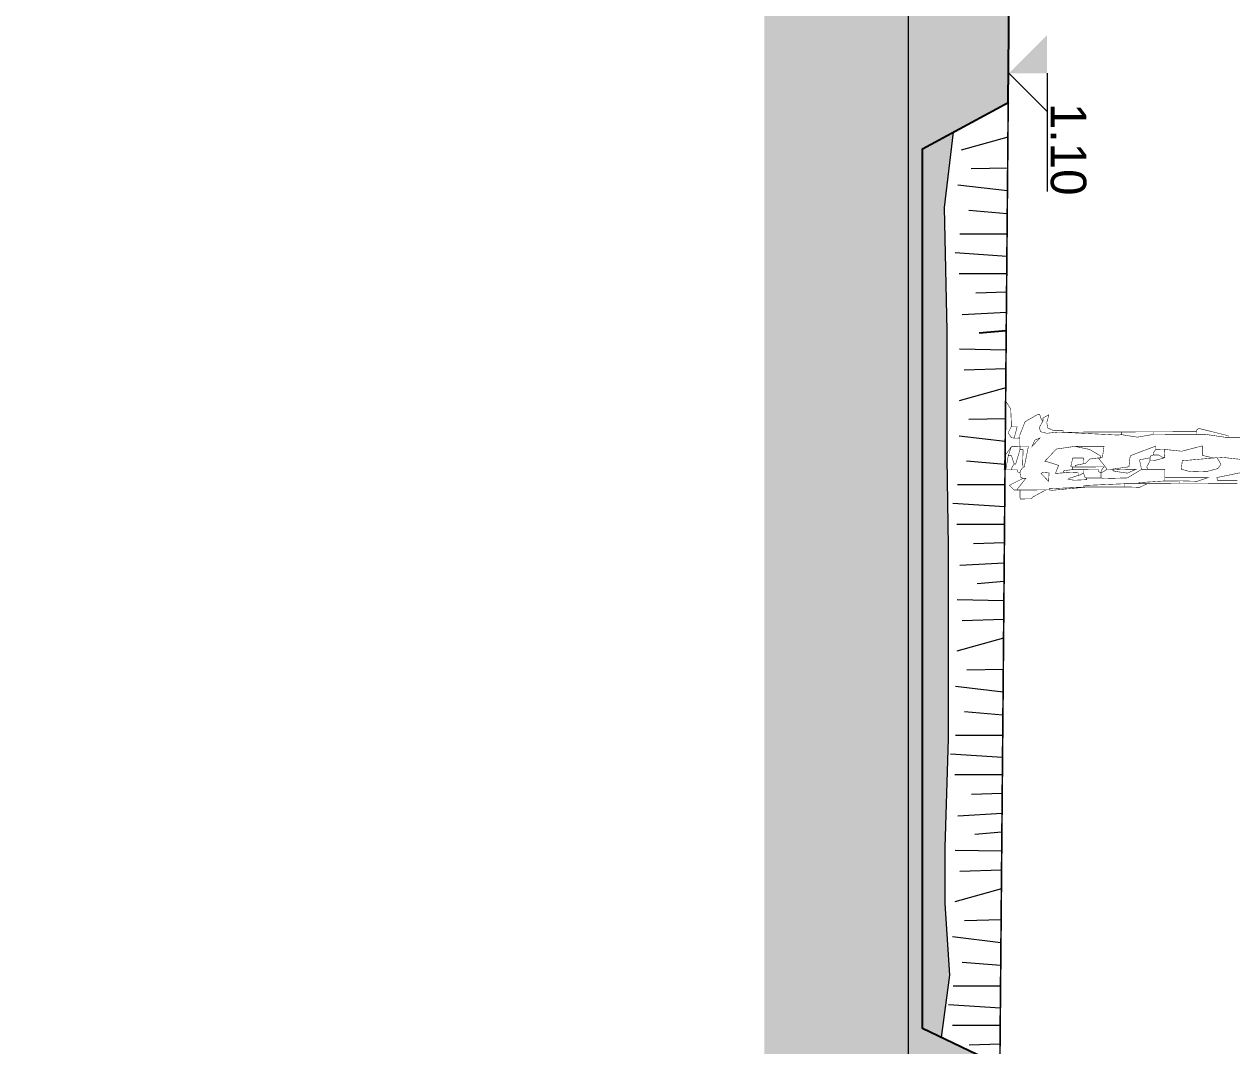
# Model space of a CAD drawing. Header units: inches. Extents: x -3368894 to 5148796, y 84 to 10864301.
# Drawn here: x 502138.19 to 502151.79, y 4346444.69 to 4346456.19 of the extents above; entities that cross this region are included whole.
import ezdxf

# ---------------------------------------------------------------- set-up
doc = ezdxf.new("R2010")
doc.units = ezdxf.units.IN
doc.header["$MEASUREMENT"] = 0
for name, color, linetype, lineweight in [('cm_alberi in secondo piano', 252, 'Continuous', 9), ('cm_campiture', 252, 'Continuous', 9), ('cm_linea di terra', 4, 'Continuous', 25), ('cm_quote', 174, 'Continuous', 0), ('cp_piattaforme volumi_linea', 4, 'Continuous', 25), ('prato umido', 252, 'Continuous', 5)]:
    doc.layers.add(name, color=color, linetype=linetype, lineweight=lineweight)
doc.layers.add('cp_alberi_linea', color=103, linetype='Continuous')
doc.layers.add('Finestre', color=254, linetype='Continuous', lineweight=9, plot=False)
doc.styles.get("Standard").update_dxf_attribs({"font": 'GOTHIC.TTF'})
doc.dimstyles.new('Quote 200', dxfattribs={"dimtxt": 0.5, "dimasz": 0.2, "dimexe": 1.25, "dimexo": 0.625, "dimgap": 0.2, "dimtad": 1, "dimzin": 1, "dimtxsty": 'Standard', "dimblk": 'ARCHTICK', "dimcen": 2.5, "dimse1": 1, "dimse2": 1, "dimazin": 0, "dimtfac": 1, "dimtmove": 0, "dimatfit": 3, "dimldrblk": 'NONE', "dimfxl": 1, "dimlwd": 0, "dimarcsym": 0})

# ---------------------------------------------------------------- blocks, each defined once
blk = doc.blocks.new('A$C03A07DC0')
at = {"layer": 'cp_alberi_linea', "const_width": 0.00661}
for points in [[(6.923, 2.921), (6.923, 2.881), (6.923, 2.676), (6.883, 2.663), (6.771, 3.225), (6.771, 3.827), (6.79, 3.999), (6.784, 4.052), (6.678, 4.072), (6.599, 3.86), (6.671, 3.622), (6.652, 3.357), (6.632, 3.351)], [(6.638, 2.669), (6.632, 2.749), (6.658, 2.974), (6.691, 3.139), (6.632, 3.245)], [(6.38, 3.066), (6.38, 2.848), (6.38, 2.808)], [(6.956, 2.921), (6.956, 2.233), (6.956, 2.193)], [(6.308, 2.411), (6.281, 2.418), (6.268, 2.444), (6.36, 2.808), (6.38, 2.808)], [(6.341, 2.411), (6.341, 2.444), (6.341, 2.517), (6.38, 2.775), (6.38, 2.808)], [(6.638, 2.669), (6.718, 2.716), (6.771, 2.676), (6.804, 2.55), (6.81, 2.338), (6.777, 2.219), (6.671, 2.233), (6.638, 2.623)], [(6.526, 2.014), (6.532, 2.047), (6.552, 2.226), (6.486, 2.484), (6.605, 2.484), (6.638, 2.623)], [(6.638, 2.623), (6.638, 2.63), (6.632, 2.663), (6.638, 2.669)], [(6.883, 2.014), (6.883, 2.047), (6.883, 2.557), (6.929, 2.418), (6.923, 2.233), (6.923, 2.193)], [(6.308, 2.411), (6.308, 1.902), (6.308, 1.869)], [(6.308, 2.411), (6.341, 2.411)], [(6.341, 2.411), (6.341, 1.902), (6.341, 1.869)], [(6.923, 2.193), (6.923, 2.047), (6.923, 2.014)], [(6.923, 2.193), (6.956, 2.193)], [(6.956, 2.193), (6.956, 1.829), (6.956, 1.796)], [(6.526, 2.014), (6.612, 2.008), (6.632, 2.014)], [(6.526, 2.014), (6.526, 1.942), (6.526, 1.902)], [(6.599, 1.869), (6.599, 1.902), (6.599, 1.942), (6.625, 1.981), (6.632, 2.014)], [(6.632, 2.014), (6.671, 1.869), (6.671, 1.829)], [(6.777, 1.796), (6.777, 1.829), (6.777, 2.014), (6.85, 2.014), (6.883, 2.014)], [(6.883, 2.014), (6.923, 2.014)], [(6.923, 2.014), (6.943, 1.69), (6.956, 1.69)], [(6.308, 1.869), (6.341, 1.869)], [(6.308, 1.869), (6.308, 1.505), (6.308, 1.472)], [(6.341, 1.869), (6.374, 1.67), (6.347, 1.505), (6.341, 1.472)], [(6.526, 1.902), (6.486, 1.902), (6.605, 1.584), (6.632, 1.578), (6.744, 1.565), (6.777, 1.326), (6.777, 1.287)], [(6.526, 1.902), (6.566, 1.875), (6.599, 1.869)], [(6.599, 1.869), (6.605, 1.842), (6.632, 1.829)], [(6.632, 1.829), (6.671, 1.829)], [(6.632, 1.829), (6.658, 1.697), (6.751, 1.717), (6.777, 1.723)], [(6.671, 1.829), (6.744, 1.789), (6.777, 1.796)], [(6.777, 1.796), (6.777, 1.756), (6.777, 1.723)], [(6.777, 1.723), (6.883, 1.545), (6.89, 1.254), (6.883, 1.214)], [(6.777, 1.472), (6.777, 1.651), (6.824, 1.545), (6.797, 1.373), (6.784, 1.359), (6.777, 1.472)], [(6.956, 1.796), (7.002, 1.697), (6.996, 1.545), (6.996, 1.505)], [(6.956, 1.796), (6.956, 1.723), (6.956, 1.69)], [(6.956, 1.69), (6.956, 1.545), (6.956, 1.505)], [(6.308, 1.472), (6.308, 0.784), (6.308, 0.744)], [(6.308, 0.711), (6.347, 1.432), (6.341, 1.472)], [(6.308, 1.472), (6.341, 1.472)], [(6.956, 1.505), (6.976, 1.002), (6.996, 0.996)], [(6.956, 1.505), (6.996, 1.505)], [(6.996, 1.505), (6.996, 1.068), (6.996, 1.035)], [(6.486, 0.89), (6.486, 0.929), (6.486, 1.254), (6.625, 1.234), (6.632, 1.214)], [(6.486, 0.89), (6.526, 1.075), (6.605, 1.207), (6.632, 1.214)], [(6.632, 1.181), (6.757, 1.28), (6.777, 1.287)], [(6.632, 1.214), (6.632, 1.181)], [(6.744, 0.89), (6.744, 0.929), (6.744, 1.254), (6.784, 1.221), (6.817, 1.214)], [(6.777, 1.287), (6.804, 1.247), (6.817, 1.214)], [(6.777, 0.996), (6.777, 1.035), (6.777, 1.181), (6.804, 1.187), (6.817, 1.214)], [(6.817, 1.214), (6.85, 1.214), (6.883, 1.214)], [(6.883, 1.214), (6.883, 1.068), (6.883, 1.035)], [(6.632, 1.181), (6.645, 1.075), (6.698, 1.022), (6.704, 0.996)], [(6.744, 0.857), (6.738, 0.837), (6.632, 0.863), (6.632, 0.996), (6.671, 0.996), (6.704, 0.996)], [(6.704, 0.996), (6.724, 0.896), (6.744, 0.89)], [(6.777, 0.996), (6.777, 0.89), (6.777, 0.857)], [(6.777, 0.996), (6.817, 0.996)], [(6.817, 0.744), (6.81, 0.784), (6.817, 0.929), (6.85, 0.929)], [(6.817, 0.996), (6.876, 1.015), (6.883, 1.035)], [(6.817, 0.996), (6.843, 0.956), (6.85, 0.929)], [(6.85, 0.929), (6.883, 0.824), (6.896, 0.804), (6.91, 0.877), (6.903, 1.035), (6.883, 1.035)], [(6.996, 1.035), (7.035, 0.599), (7.029, 0.566)], [(6.996, 1.035), (6.996, 0.996)], [(6.996, 0.996), (7.015, 0.566), (7.029, 0.566)], [(6.486, 0.89), (6.519, 0.658), (6.671, 0.513), (6.671, 0.526), (6.724, 0.685), (6.824, 0.645), (6.817, 0.744)], [(6.744, 0.89), (6.744, 0.857)], [(6.744, 0.857), (6.777, 0.857)], [(6.777, 0.857), (6.79, 0.751), (6.817, 0.744)], [(6.089, 0.566), (6.188, 0.539), (6.255, 0.552), (6.288, 0.625), (6.288, 0.744), (6.308, 0.744)], [(6.162, 0.493), (6.248, 0.447), (6.301, 0.46), (6.321, 0.539), (6.308, 0.672), (6.308, 0.711)], [(6.308, 0.744), (6.308, 0.711)], [(6.089, 0.566), (6.129, 0.493), (6.162, 0.493)], [(6.162, 0.493), (6.155, 0.473), (6.089, 0.453), (6.089, 0.42)], [(6.38, 0.453), (6.486, 0.354), (6.407, 0.387), (6.38, 0.453)], [(6.817, 0.566), (6.923, 0.559), (6.824, 0.466), (6.81, 0.486), (6.817, 0.566)], [(7.029, 0.566), (7.029, 0.526)], [(7.029, 0.526), (7.029, 0.242), (7.029, 0.202)], [(7.029, 0.526), (7.121, 0.354), (7.141, 0.347)], [(6.089, 0.42), (6.175, 0.268), (6.341, 0.202), (6.38, 0.202)], [(6.744, 0.242), (6.744, 0.255), (6.486, 0.308), (6.486, 0.242), (6.486, 0.202)], [(7.141, 0.347), (7.141, 0.308)], [(7.141, 0.308), (7.141, 0.242), (7.141, 0.202)], [(6.235, 0.096), (6.235, 0.129), (6.235, 0.169), (6.36, 0.136), (6.38, 0.129)], [(6.38, 0.202), (6.453, 0.202), (6.486, 0.202)], [(6.38, 0.202), (6.38, 0.169), (6.38, 0.129)], [(6.486, 0.202), (6.486, 0.129), (6.486, 0.096)], [(6.486, 0.202), (6.526, 0.202)], [(6.744, 0.242), (6.704, 0.235), (6.526, 0.242), (6.526, 0.202)], [(6.526, 0.202), (6.704, 0.149), (6.704, 0.129)], [(6.744, 0.242), (6.784, 0.208), (6.817, 0.202)], [(6.777, 0.096), (6.777, 0.129), (6.777, 0.169), (6.804, 0.175), (6.817, 0.202)], [(6.817, 0.202), (6.876, 0.215), (6.883, 0.242)], [(6.883, 0.242), (6.883, 0.275), (7.009, 0.175), (7.029, 0.169)], [(6.883, 0.242), (6.969, 0.07), (7.029, 0.129), (7.029, 0.169)], [(7.029, 0.202), (7.029, 0.169)], [(7.029, 0.202), (7.101, 0.202), (7.141, 0.202)], [(5.911, 0.023), (6.016, 0.089), (6.195, 0.096), (6.235, 0.096)], [(6.235, 0.096), (6.314, 0.056), (6.374, 0.096), (6.38, 0.129)], [(6.486, 0.096), (6.605, 0.01), (6.771, 0.003), (6.777, 0.023)], [(6.486, 0.096), (6.579, 0.063), (6.599, 0.056)], [(6.704, 0.129), (6.685, 0.122), (6.599, 0.096), (6.599, 0.056)], [(6.599, 0.056), (6.744, 0.03), (6.777, 0.023)], [(6.704, 0.129), (6.744, 0.103), (6.777, 0.096)], [(6.777, 0.096), (6.777, 0.056), (6.777, 0.023)]]:
    blk.add_lwpolyline(points, dxfattribs=at)
blk = doc.blocks.new('A$C1DA63CCC')
for p, q in [((34.72, 1.03), (18.73, 1.17)), ((0, 0), (60, 0))]:
    blk.add_line(p, q)
blk = doc.blocks.new('quotaalt')
at = {"layer": 'cm_quote'}
for p, q in [((0, 0.32), (0.991, 0.32)), ((0, 0), (0.32, 0.32))]:
    blk.add_line(p, q, dxfattribs=at)
blk.add_solid([(0, 0.32), (0, 0), (-0.32, 0.32)], dxfattribs=at)
blk = doc.blocks.new('_ArchTick')
at = {"color": 0, "linetype": 'ByBlock', "const_width": 0.15}
blk.add_lwpolyline([(-0.5, -0.5), (0.5, 0.5)], dxfattribs=at)
blk = doc.blocks.new('*D263')
at = {"layer": 'cm_quote', "color": 0, "lineweight": 0, "transparency": 16777216}
for p, q in [((-3368891.703, 8689622.26), (-929594.242, 10864300.067)), ((-3368894.34, 8689619.909), (-3368891.703, 8689622.26))]:
    blk.add_line(p, q, dxfattribs=at)
at = {"layer": 'DEFPOINTS', "color": 0, "transparency": 16777216}
for p in [(-3368891.703, 8689622.26), (503231.569, 4346330.378), (503228.933, 4346328.028)]:
    blk.add_point(p, dxfattribs=at)
at = {"layer": 'cm_quote', "color": 0, "lineweight": 0, "transparency": 16777216, "xscale": 0.2, "yscale": 0.2, "zscale": 0.2}
for p, rotation in [((-3368891.703, 8689622.26), 41.71758129249201), ((-3368894.34, 8689619.909), 221.717581292492)]:
    blk.add_blockref('_ArchTick', p, dxfattribs=dict(at, rotation=rotation))
at = {"layer": 'cm_quote', "color": 0, "transparency": 16777216, "insert": (-929595.199, 10864299.865), "char_height": 0.5, "attachment_point": 5, "rotation": 41.7176}
blk.add_mtext('3,53', dxfattribs=at)
blk = doc.blocks.new('_None')

msp = doc.modelspace()

# ---------------------------------------------------------------- hatches: boundary and pattern name
at = {"layer": 'cm_campiture'}
h = msp.add_hatch(color=253, dxfattribs=at)
h.dxf.hatch_style = 1
h.paths.add_polyline_path([(502149.175, 4346444.465), (502148.304, 4346444.882), (502148.304, 4346454.789), (502149.27, 4346455.31), (502149.311, 4346459.956), (502149.071, 4346460.956), (502148.981, 4346461.956), (502148.961, 4346462.956), (502148.971, 4346463.956), (502148.99, 4346464.59), (502147.99, 4346465.068), (502147.99, 4346466.196), (502148.962, 4346466.721), (502148.951, 4346466.956), (502148.961, 4346467.956), (502148.921, 4346468.956), (502148.991, 4346469.956), (502149.031, 4346470.956), (502149.011, 4346471.916), (502149.001, 4346472.886), (502148.971, 4346473.856), (502148.981, 4346474.816), (502149.031, 4346475.786), (502149.051, 4346476.756), (502149.021, 4346477.716), (502149.031, 4346478.686), (502146.524, 4346478.686), (502146.524, 4346418.686), (502148.141, 4346418.686), (502148.124, 4346418.745), (502148.108, 4346418.804), (502148.092, 4346418.862), (502148.076, 4346418.921), (502148.061, 4346418.979), (502148.048, 4346419.038), (502148.035, 4346419.097), (502148.024, 4346419.156), (502148.014, 4346419.215), (502148.006, 4346419.274), (502147.999, 4346419.333), (502147.995, 4346419.393), (502147.992, 4346419.452), (502147.992, 4346419.512), (502147.992, 4346419.572), (502147.995, 4346419.631), (502147.998, 4346419.691), (502148.002, 4346419.751), (502148.008, 4346419.811), (502148.014, 4346419.871), (502148.021, 4346419.931), (502148.028, 4346419.992), (502148.036, 4346420.052), (502148.044, 4346420.112), (502148.052, 4346420.173), (502148.06, 4346420.233), (502148.067, 4346420.293), (502148.075, 4346420.354), (502148.081, 4346420.414), (502148.087, 4346420.474), (502148.092, 4346420.535), (502148.096, 4346420.595), (502148.1, 4346420.655), (502148.102, 4346420.716), (502148.104, 4346420.776), (502148.104, 4346420.836), (502148.105, 4346420.896), (502148.104, 4346420.957), (502148.103, 4346421.017), (502148.101, 4346421.077), (502148.099, 4346421.137), (502148.097, 4346421.197), (502148.094, 4346421.258), (502148.09, 4346421.318), (502148.086, 4346421.378), (502148.083, 4346421.438), (502148.078, 4346421.498), (502148.074, 4346421.558), (502148.07, 4346421.618), (502148.065, 4346421.679), (502148.061, 4346421.739), (502148.056, 4346421.799), (502148.052, 4346421.859), (502148.048, 4346421.919), (502148.044, 4346421.979), (502148.04, 4346422.039), (502148.036, 4346422.1), (502148.033, 4346422.16), (502148.03, 4346422.22), (502148.028, 4346422.28), (502148.026, 4346422.34), (502148.024, 4346422.401), (502148.022, 4346422.461), (502148.021, 4346422.521), (502148.019, 4346422.581), (502148.018, 4346422.641), (502148.018, 4346422.702), (502148.017, 4346422.762), (502148.017, 4346422.822), (502148.017, 4346422.882), (502148.017, 4346422.943), (502148.017, 4346423.003), (502148.017, 4346423.063), (502148.018, 4346423.123), (502148.019, 4346423.184), (502148.019, 4346423.244), (502148.02, 4346423.304), (502148.021, 4346423.364), (502148.022, 4346423.425), (502148.023, 4346423.485), (502148.024, 4346423.545), (502148.025, 4346423.605), (502148.027, 4346423.665), (502148.028, 4346423.726), (502148.029, 4346423.786), (502148.03, 4346423.846), (502148.031, 4346423.906), (502148.033, 4346423.967), (502148.033, 4346424.027), (502148.034, 4346424.087), (502148.035, 4346424.147), (502148.035, 4346424.208), (502148.036, 4346424.268), (502148.036, 4346424.328), (502148.036, 4346424.388), (502148.035, 4346424.449), (502148.034, 4346424.509), (502148.033, 4346424.569), (502148.031, 4346424.629), (502148.029, 4346424.689), (502148.027, 4346424.75), (502148.024, 4346424.81), (502148.021, 4346424.87), (502148.017, 4346424.93), (502148.014, 4346424.99), (502148.009, 4346425.051), (502148.005, 4346425.111), (502148, 4346425.171), (502147.995, 4346425.231), (502147.991, 4346425.291), (502147.985, 4346425.351), (502147.98, 4346425.412), (502147.975, 4346425.472), (502147.97, 4346425.532), (502147.965, 4346425.592), (502147.96, 4346425.652), (502147.955, 4346425.712), (502147.95, 4346425.773), (502147.946, 4346425.833), (502147.941, 4346425.893), (502147.937, 4346425.953), (502147.933, 4346426.013), (502147.93, 4346426.073), (502147.927, 4346426.133), (502147.924, 4346426.193), (502147.922, 4346426.253), (502147.92, 4346426.313), (502147.919, 4346426.373), (502147.918, 4346426.433), (502147.918, 4346426.493), (502147.918, 4346426.553), (502147.919, 4346426.613), (502147.921, 4346426.673), (502147.924, 4346426.733), (502147.927, 4346426.793), (502147.93, 4346426.853), (502147.935, 4346426.913), (502147.939, 4346426.973), (502147.944, 4346427.033), (502147.95, 4346427.093), (502147.956, 4346427.153), (502147.962, 4346427.213), (502147.969, 4346427.273), (502147.975, 4346427.333), (502147.983, 4346427.393), (502147.99, 4346427.453), (502147.997, 4346427.513), (502148.005, 4346427.573), (502148.012, 4346427.633), (502148.02, 4346427.692), (502148.028, 4346427.752), (502148.035, 4346427.812), (502148.043, 4346427.872), (502148.05, 4346427.932), (502148.057, 4346427.992), (502148.064, 4346428.052), (502148.071, 4346428.112), (502148.078, 4346428.172), (502148.084, 4346428.232), (502148.09, 4346428.292), (502148.095, 4346428.352), (502148.1, 4346428.412), (502148.105, 4346428.472), (502148.109, 4346428.532), (502148.113, 4346428.592), (502148.116, 4346428.652), (502148.118, 4346428.712), (502148.12, 4346428.772), (502148.121, 4346428.832), (502148.122, 4346428.892), (502148.122, 4346428.952), (502148.121, 4346429.013), (502148.12, 4346429.073), (502148.119, 4346429.133), (502148.117, 4346429.193), (502148.114, 4346429.253), (502148.112, 4346429.313), (502148.109, 4346429.374), (502148.106, 4346429.434), (502148.102, 4346429.494), (502148.099, 4346429.554), (502148.095, 4346429.614), (502148.091, 4346429.675), (502148.087, 4346429.735), (502148.083, 4346429.795), (502148.079, 4346429.855), (502148.075, 4346429.915), (502148.071, 4346429.976), (502148.067, 4346430.036), (502148.064, 4346430.096), (502148.06, 4346430.156), (502148.057, 4346430.216), (502148.054, 4346430.277), (502148.051, 4346430.337), (502148.048, 4346430.397), (502148.045, 4346430.457), (502148.043, 4346430.517), (502148.041, 4346430.578), (502148.039, 4346430.638), (502148.038, 4346430.698), (502148.036, 4346430.758), (502148.035, 4346430.818), (502148.034, 4346430.878), (502148.033, 4346430.939), (502148.033, 4346430.999), (502148.032, 4346431.059), (502148.032, 4346431.119), (502148.032, 4346431.179), (502148.032, 4346431.24), (502148.032, 4346431.3), (502148.032, 4346431.36), (502148.032, 4346431.42), (502148.033, 4346431.481), (502148.034, 4346431.541), (502148.034, 4346431.601), (502148.035, 4346431.661), (502148.036, 4346431.722), (502148.037, 4346431.782), (502148.039, 4346431.842), (502148.04, 4346431.902), (502148.041, 4346431.963), (502148.043, 4346432.023), (502148.044, 4346432.083), (502148.046, 4346432.144), (502148.047, 4346432.204), (502148.049, 4346432.264), (502148.051, 4346432.325), (502148.053, 4346432.385), (502148.055, 4346432.445), (502148.058, 4346432.506), (502148.061, 4346432.566), (502148.065, 4346432.626), (502148.069, 4346432.686), (502148.073, 4346432.746), (502148.079, 4346432.807), (502148.085, 4346432.866), (502148.091, 4346432.926), (502148.099, 4346432.986), (502148.108, 4346433.046), (502148.117, 4346433.105), (502148.127, 4346433.165), (502148.139, 4346433.224), (502148.152, 4346433.283), (502148.166, 4346433.342), (502148.181, 4346433.401), (502148.197, 4346433.459), (502148.215, 4346433.518), (502148.234, 4346433.575), (502148.255, 4346433.632), (502148.278, 4346433.689), (502148.302, 4346433.744), (502148.328, 4346433.799), (502148.356, 4346433.853), (502148.385, 4346433.905), (502148.417, 4346433.956), (502148.451, 4346434.006), (502148.641, 4346435.006), (502148.741, 4346435.996), (502148.871, 4346436.996), (502148.991, 4346437.986), (502149.041, 4346438.986), (502149.011, 4346439.976), (502149.011, 4346440.976), (502149.041, 4346441.976), (502149.081, 4346442.966), (502149.171, 4346443.966)])
h = msp.add_hatch(dxfattribs=at)
h.set_pattern_fill('DASH', color=256, scale=0.5, angle=90)
h.paths.add_polyline_path([(502148.304, 4346444.882), (502148.513, 4346444.782), (502148.609, 4346445.485), (502148.554, 4346446.29), (502148.554, 4346446.921), (502148.593, 4346448.145), (502148.593, 4346450.31), (502148.579, 4346451.305), (502148.579, 4346452.738), (502148.549, 4346454.128), (502148.651, 4346454.976), (502148.304, 4346454.789)])

# ---------------------------------------------------------------- linework, layer by layer
at = {"layer": 'cm_campiture', "ltscale": 0.5}
msp.add_lwpolyline([(502148.651, 4346454.976), (502148.549, 4346454.128), (502148.579, 4346452.738), (502148.579, 4346451.305), (502148.593, 4346450.31), (502148.593, 4346448.145), (502148.554, 4346446.921), (502148.554, 4346446.29), (502148.609, 4346445.485), (502148.513, 4346444.782)], dxfattribs=at)
at = {"layer": 'cm_linea di terra', "linetype": 'Continuous'}
msp.add_line((502149.27, 4346455.31), (502149.311, 4346459.956), dxfattribs=at)
msp.add_lwpolyline([(502149.171, 4346443.976), (502149.175, 4346444.465), (502148.304, 4346444.882), (502148.304, 4346454.789), (502149.277, 4346455.314)], dxfattribs=at)
at = {"layer": 'cp_piattaforme volumi_linea'}
for points in [[(502149.257, 4346453.826), (502149.257, 4346453.826)], [(502149.253, 4346453.381), (502149.253, 4346453.381)], [(502149.247, 4346452.737), (502148.943, 4346452.712)], [(502149.247, 4346452.737), (502149.247, 4346452.737)]]:
    msp.add_lwpolyline(points, dxfattribs=at)
at = {"layer": 'prato umido', "linetype": 'Continuous'}
for points in [[(502149.27, 4346455.31), (502149.175, 4346444.465)], [(502149.266, 4346454.92), (502148.741, 4346454.773)], [(502149.263, 4346454.57), (502148.852, 4346454.561)], [(502149.261, 4346454.313), (502148.701, 4346454.38)], [(502149.259, 4346454.055), (502148.824, 4346454.093)], [(502149.257, 4346453.826), (502148.723, 4346453.826)], [(502149.255, 4346453.577), (502148.67, 4346453.615)], [(502149.253, 4346453.381), (502148.717, 4346453.381)], [(502149.251, 4346453.172), (502148.903, 4346453.162)], [(502149.249, 4346452.946), (502148.749, 4346452.917)], [(502149.245, 4346452.521), (502148.72, 4346452.532)], [(502149.244, 4346452.309), (502148.774, 4346452.295)], [(502149.242, 4346452.098), (502148.717, 4346451.951)], [(502149.239, 4346451.749), (502148.827, 4346451.74)], [(502149.236, 4346451.492), (502148.715, 4346451.554)], [(502149.234, 4346451.234), (502148.799, 4346451.271)], [(502149.232, 4346451.004), (502148.698, 4346451.004)], [(502149.23, 4346450.756), (502148.645, 4346450.793)], [(502149.228, 4346450.559), (502148.692, 4346450.559)], [(502149.226, 4346450.351), (502148.879, 4346450.34)], [(502149.224, 4346450.124), (502148.724, 4346450.096)], [(502149.223, 4346449.916), (502148.918, 4346449.891)], [(502149.221, 4346449.7), (502148.695, 4346449.711)], [(502149.219, 4346449.488), (502148.749, 4346449.473)], [(502149.217, 4346449.277), (502148.692, 4346449.13)], [(502149.214, 4346448.927), (502148.802, 4346448.918)], [(502149.212, 4346448.67), (502148.676, 4346448.734)], [(502149.21, 4346448.412), (502148.775, 4346448.45)], [(502149.207, 4346448.183), (502148.674, 4346448.183)], [(502149.205, 4346447.934), (502148.62, 4346447.972)], [(502149.204, 4346447.738), (502148.667, 4346447.738)], [(502149.202, 4346447.529), (502148.854, 4346447.519)], [(502149.2, 4346447.303), (502148.7, 4346447.274)], [(502149.198, 4346447.094), (502148.894, 4346447.069)], [(502149.196, 4346446.878), (502148.671, 4346446.889)], [(502149.194, 4346446.666), (502148.725, 4346446.652)], [(502149.192, 4346446.455), (502148.667, 4346446.308)], [(502149.189, 4346446.106), (502148.778, 4346446.097)], [(502149.187, 4346445.849), (502148.642, 4346445.914)], [(502149.185, 4346445.591), (502148.75, 4346445.628)], [(502149.183, 4346445.361), (502148.649, 4346445.361)], [(502149.181, 4346445.113), (502148.596, 4346445.15)], [(502149.179, 4346444.916), (502148.642, 4346444.916)], [(502149.177, 4346444.708), (502148.829, 4346444.697)]]:
    msp.add_lwpolyline(points, dxfattribs=at)

# ---------------------------------------------------------------- block references
at = {"layer": 'cm_alberi in secondo piano', "xscale": 1.344, "yscale": 1.344, "zscale": 1.344, "rotation": 270.0000001842668}
msp.add_blockref('quotaalt', (502149.277, 4346455.639), dxfattribs=at)
at = {"layer": 'cp_alberi_linea', "xscale": 0.9, "yscale": 0.9, "zscale": 0.9, "rotation": 270.2138623274529}
msp.add_blockref('A$C03A07DC0', (502149.197, 4346457.272), dxfattribs=at)
at = {"layer": 'Finestre', "rotation": 269.9999999719391}
msp.add_blockref('A$C1DA63CCC', (502148.141, 4346478.696), dxfattribs=at)

# ---------------------------------------------------------------- texts
at = {"layer": 'cm_quote', "insert": (502150.148, 4346455.303), "char_height": 0.4, "attachment_point": 1, "rotation": 270}
msp.add_mtext_dynamic_manual_height_columns('1.10', width=0.89726, gutter_width=1, heights=[0], dxfattribs=at)

# ---------------------------------------------------------------- dimensions: what is measured, and where the dimension line sits
at = {"layer": 'cm_quote'}
dim = msp.add_linear_dim(base=(-3368891.703, 8689622.26), p1=(503228.933, 4346328.028), p2=(503231.569, 4346330.378), angle=41.7176, dimstyle='Quote 200', dxfattribs=at)
dim.commit()
dim.dimension.update_dxf_attribs({"geometry": '*D263', "text_midpoint": (-929594.876, 10864299.502), "dimtype": 161})

doc.saveas('drawing.dxf')
